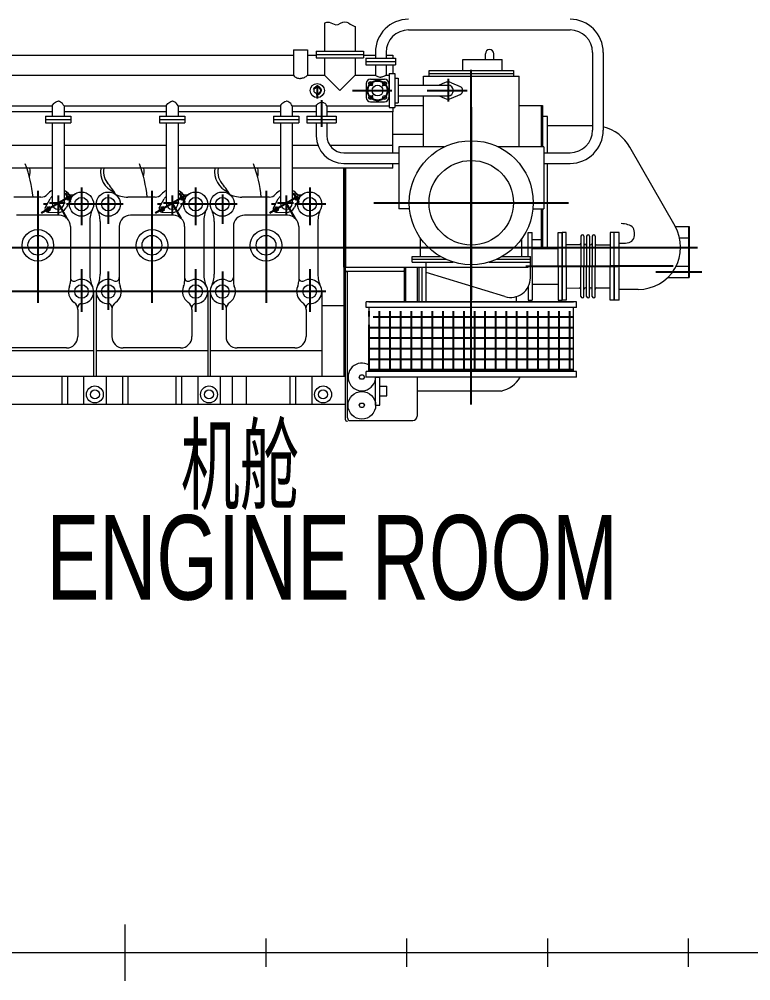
# Model space of a CAD drawing. Extents: x -550205 to -490805, y -239464 to -155364.
# Drawn here: x -524549 to -521952, y -216764 to -213353 of the extents above; entities that cross this region are included whole.
import ezdxf

# ---------------------------------------------------------------- set-up
doc = ezdxf.new("R2010")
doc.units = 0
doc.header["$LTSCALE"] = 500
doc.header["$MEASUREMENT"] = 0
doc.linetypes.add('CENTER', pattern=[2, 1.25, -0.25, 0.25, -0.25])
doc.layers.get('0').update_dxf_attribs({"linetype": 'CONTINUOUS', "lineweight": 20})
doc.layers.add('01', color=7, linetype='CONTINUOUS', lineweight=20)
for name, color, linetype in [('02', 1, 'CONTINUOUS'), ('05', 4, 'CENTER'), ('10', 7, 'CONTINUOUS')]:
    doc.layers.add(name, color=color, linetype=linetype)
doc.styles.add('中英混排2', font='romany.shx', dxfattribs={"width": 0.7, "height": 300, "bigfont": 'hztxt.shx'})

# ---------------------------------------------------------------- blocks, each defined once
blk = doc.blocks.new('*X140')
at = {"color": 0}
for p, q in [((1230.5, 10575), (1445.5, 10575)), ((1237.5, 10225.2), (1237.5, 10588.2)), ((1275, 10225.2), (1275, 10588.2)), ((1312.5, 10225.2), (1312.5, 10588.2)), ((1350, 10225.2), (1350, 10588.2)), ((1387.5, 10225.2), (1387.5, 10588.2)), ((1425, 10225.2), (1425, 10588.2)), ((1230.5, 10537.5), (1445.5, 10537.5)), ((1230.5, 10500), (1445.5, 10500)), ((1230.5, 10462.5), (1445.5, 10462.5)), ((1230.5, 10425), (1445.5, 10425)), ((1230.5, 10387.5), (1445.5, 10387.5)), ((1230.5, 10350), (1445.5, 10350)), ((1230.5, 10312.5), (1445.5, 10312.5)), ((1230.5, 10275), (1445.5, 10275)), ((1230.5, 10237.5), (1445.5, 10237.5)), ((1230.5, 10200), (1445.5, 10200)), ((1237.5, 9862.2), (1237.5, 10225.2)), ((1275, 9862.2), (1275, 10225.2)), ((1312.5, 9862.2), (1312.5, 10225.2)), ((1350, 9862.2), (1350, 10225.2)), ((1387.5, 9862.2), (1387.5, 10225.2)), ((1425, 9877), (1425, 10225.2)), ((1230.5, 10162.5), (1445.5, 10162.5)), ((1230.5, 10125), (1445.5, 10125)), ((1230.5, 10087.5), (1445.5, 10087.5)), ((1230.5, 10050), (1445.5, 10050)), ((1230.5, 10012.5), (1445.5, 10012.5)), ((1230.5, 9975), (1445.5, 9975)), ((1230.5, 9937.5), (1445.5, 9937.5)), ((1230.5, 9900), (1445.5, 9900)), ((1230.5, 9862.5), (1396, 9862.5)), ((1425.5, 9862.5), (1445.5, 9862.5))]:
    blk.add_line(p, q, dxfattribs=at)
blk = doc.blocks.new('ererterte')
at = {"layer": '01'}
for p, q in [((33640.1, -136319.7), (33640.1, -136418.6)), ((33748.1, -136331.2), (33748.1, -136418.6)), ((33938.1, -136343.6), (34511.1, -136343.6)), ((33529.1, -136414.6), (33529.1, -136504.6)), ((33529.1, -136414.6), (33579.1, -136414.6)), ((33579.1, -136414.6), (33579.1, -136504.6)), ((33610.1, -136418.6), (33778.1, -136418.6)), ((33610.1, -136418.6), (33610.1, -136442.6)), ((33778.1, -136418.6), (33778.1, -136442.6)), ((33820.1, -136423.6), (33820.1, -136443.6)), ((33858.1, -136423.6), (33858.1, -136443.6)), ((34210.6, -136448), (34210.6, -136428)), ((34240.6, -136448), (34240.6, -136428)), ((34591.1, -136423.6), (34591.1, -136699.1)), ((34629.1, -136423.6), (34629.1, -136699.1)), ((31452.1, -136433.6), (32667.1, -136433.6)), ((32667.1, -136433.6), (33529.1, -136433.6)), ((33579.1, -136433.6), (33610.1, -136433.6)), ((33610.1, -136430.6), (33778.1, -136430.6)), ((33610.1, -136442.6), (33778.1, -136442.6)), ((33640.1, -136442.6), (33640.1, -136504.6)), ((33748.1, -136442.6), (33748.1, -136504.6)), ((33778.1, -136433.6), (33820.1, -136433.6)), ((33786.6, -136443.6), (33786.6, -136467.6)), ((33786.6, -136443.6), (33891.6, -136443.6)), ((33786.6, -136455.6), (33891.6, -136455.6)), ((33858.1, -136433.6), (33882.1, -136433.6)), ((33882.1, -136433.6), (33882.1, -136443.6)), ((33891.6, -136443.6), (33891.6, -136467.6)), ((34130.6, -136488), (34130.6, -136448)), ((34130.6, -136448), (34270.6, -136448)), ((34270.6, -136488), (34270.6, -136448)), ((33786.6, -136467.6), (33891.9, -136467.6)), ((33820.1, -136467.6), (33820.1, -136504.6)), ((33858.1, -136467.6), (33858.1, -136504.6)), ((33882.1, -136467.6), (33882.1, -136498.6)), ((34010.6, -136488), (34310.6, -136488)), ((34010.6, -136508), (34010.6, -136488)), ((34310.6, -136488), (34310.6, -136508)), ((30581.1, -136504.6), (33529.1, -136504.6)), ((33579.1, -136504.6), (33640.1, -136504.6)), ((33694.1, -136558.6), (33640.1, -136504.6)), ((33748.1, -136504.6), (33694.1, -136558.6)), ((33748.1, -136504.6), (33820.1, -136504.6)), ((33803, -136518.6), (33853, -136518.6)), ((33858.1, -136504.6), (33869.1, -136504.6)), ((33869.1, -136498.6), (33869.1, -136618.6)), ((33869.1, -136498.6), (33889.1, -136498.6)), ((33889.1, -136498.6), (33889.1, -136618.6)), ((33889.1, -136515.2), (33901.1, -136515.2)), ((33901.1, -136515.2), (33901.1, -136601.6)), ((33990.6, -136508), (34330.6, -136508)), ((33990.6, -136539.6), (33990.6, -136508)), ((34010.6, -136498), (34310.6, -136498)), ((34066.1, -136531.1), (34046.7, -136539.6)), ((34090.1, -136531.1), (34121.6, -136544.8)), ((34330.6, -136758.6), (34330.6, -136508)), ((33788, -136533.6), (33788, -136583.6)), ((33868, -136533.6), (33868, -136583.6)), ((33901.1, -136539.6), (34078.1, -136539.6)), ((33803, -136598.6), (33853, -136598.6)), ((33901.1, -136577.6), (34078.1, -136577.6)), ((33990.6, -136758.6), (33990.6, -136577.6)), ((34046.7, -136577.6), (34066.1, -136586.1)), ((34090.1, -136586.1), (34121.6, -136572.3)), ((32310.1, -136612.6), (32673.1, -136612.6)), ((32667.1, -136633.6), (32310.1, -136633.6)), ((32673.1, -136633.6), (32667.1, -136633.6)), ((32673.1, -136612.6), (32673.1, -136649.6)), ((32715.1, -136612.6), (33078.1, -136612.6)), ((32715.1, -136612.6), (32715.1, -136649.6)), ((33078.1, -136633.6), (32715.1, -136633.6)), ((33078.1, -136612.6), (33078.1, -136649.6)), ((33120.1, -136612.6), (33483.1, -136612.6)), ((33120.1, -136612.6), (33120.1, -136649.6)), ((33483.1, -136633.6), (33120.1, -136633.6)), ((33483.1, -136612.6), (33483.1, -136649.6)), ((33525.1, -136612.6), (33525.1, -136649.6)), ((33525.1, -136612.6), (33610.1, -136612.6)), ((33610.1, -136633.6), (33525.1, -136633.6)), ((33610.1, -136612.6), (33610.1, -136649.6)), ((33648.1, -136612.6), (33869.1, -136612.6)), ((33648.1, -136612.6), (33648.1, -136649.6)), ((33882.1, -136633.6), (33648.1, -136633.6)), ((33869.1, -136618.6), (33889.1, -136618.6)), ((33882.1, -136618.6), (33882.1, -136633.6)), ((33882.1, -136779.1), (33882.1, -136633.6)), ((33889.1, -136601.9), (33901.1, -136601.9)), ((33889.1, -136611.6), (33990.6, -136611.6)), ((34330.6, -136611.6), (34413.6, -136611.6)), ((34408.6, -136611.6), (34408.6, -136758.6)), ((34413.6, -136611.6), (34413.6, -136758.6)), ((32649.1, -136649.6), (32649.1, -136673.6)), ((32649.1, -136649.6), (32739.1, -136649.6)), ((32649.1, -136661.6), (32739.1, -136661.6)), ((32739.1, -136649.6), (32739.1, -136673.6)), ((33054.1, -136649.6), (33144.1, -136649.6)), ((33054.1, -136649.6), (33054.1, -136673.6)), ((33054.1, -136661.6), (33144.1, -136661.6)), ((33144.1, -136649.6), (33144.1, -136673.6)), ((33459.1, -136649.6), (33549.1, -136649.6)), ((33459.1, -136649.6), (33459.1, -136673.6)), ((33459.1, -136661.6), (33549.1, -136661.6)), ((33549.1, -136649.6), (33549.1, -136673.6)), ((33576.6, -136649.6), (33681.6, -136649.6)), ((33576.6, -136649.6), (33576.6, -136661.6)), ((33576.6, -136661.6), (33681.6, -136661.6)), ((33576.6, -136661.6), (33576.6, -136673.6)), ((33681.6, -136649.6), (33681.6, -136661.6)), ((33681.6, -136661.6), (33681.6, -136673.6)), ((34431.6, -136650.6), (34413.6, -136650.6)), ((34431.6, -136779.1), (34431.6, -136650.6)), ((32649.1, -136673.6), (32739.1, -136673.6)), ((32673.1, -136673.6), (32673.1, -136958.6)), ((32715.1, -136673.6), (32715.1, -136958.6)), ((33054.1, -136673.6), (33144.1, -136673.6)), ((33078.1, -136673.6), (33078.1, -136958.6)), ((33120.1, -136673.6), (33120.1, -136958.6)), ((33459.1, -136673.6), (33549.1, -136673.6)), ((33483.1, -136673.6), (33483.1, -136958.6)), ((33525.1, -136673.6), (33525.1, -136958.6)), ((33576.6, -136673.6), (33681.6, -136673.6)), ((33610.1, -136673.6), (33610.1, -136719.1)), ((33648.1, -136673.6), (33648.1, -136719.1)), ((34413.6, -136678.1), (34413.6, -136720.1)), ((34591.1, -136683.6), (34431.6, -136683.6)), ((33882.1, -136713.6), (33990.6, -136713.6)), ((32667.1, -136753.6), (32310.1, -136753.6)), ((32673.1, -136753.6), (32667.1, -136753.6)), ((33078.1, -136753.6), (32715.1, -136753.6)), ((33483.1, -136753.6), (33120.1, -136753.6)), ((33616.4, -136753.6), (33525.1, -136753.6)), ((33882.1, -136753.6), (33659, -136753.6)), ((34064.7, -136758.6), (33903.1, -136758.6)), ((33903.1, -136758.6), (33903.1, -136978.6)), ((34418.1, -136758.6), (34256.5, -136758.6)), ((34418.1, -136758.6), (34418.1, -136978.6)), ((34883.9, -137039.8), (34723.9, -136759.2)), ((33708.1, -136779.1), (33903.1, -136779.1)), ((34418.1, -136779.1), (34511.1, -136779.1)), ((32667.1, -136833.6), (32310.1, -136833.6)), ((32673.1, -136833.6), (32667.1, -136833.6)), ((33078.1, -136833.6), (32715.1, -136833.6)), ((33483.1, -136833.6), (33120.1, -136833.6)), ((33882.1, -136833.6), (33525.1, -136833.6)), ((33708.1, -136817.1), (33903.1, -136817.1)), ((33708.6, -137185.6), (33708.6, -136833.6)), ((33708.6, -136833.6), (33708.6, -137571.6)), ((33713.6, -136833.6), (33713.6, -137185.6)), ((33713.6, -137726.6), (33713.6, -136833.6)), ((33882.1, -136833.6), (33882.1, -136817.1)), ((34418.1, -136817.1), (34511.1, -136817.1)), ((34431.6, -137119.1), (34431.6, -136817.1)), ((32633.3, -136936.6), (32536.6, -136936.6)), ((32730.5, -136926.7), (32715.1, -136926.4)), ((33038.3, -136936.6), (32941.6, -136936.6)), ((33135.5, -136926.7), (33120.1, -136926.4)), ((33443.3, -136936.6), (33346.6, -136936.6)), ((33540.5, -136926.7), (33525.1, -136926.4)), ((32648.3, -136974.2), (32665.7, -136942.8)), ((32739.9, -136943), (32722.5, -136974.3)), ((33053.3, -136974.2), (33070.7, -136942.8)), ((33144.9, -136943), (33127.5, -136974.3)), ((33458.3, -136974.2), (33475.7, -136942.8)), ((33549.9, -136943), (33532.5, -136974.3)), ((32698.1, -137000.6), (32546.1, -137000.6)), ((32657.7, -136990.4), (32693.5, -136991.1)), ((33103.1, -137000.6), (32951.1, -137000.6)), ((33062.7, -136990.4), (33098.5, -136991.1)), ((33508.1, -137000.6), (33356.1, -137000.6)), ((33467.7, -136990.4), (33503.5, -136991.1)), ((33941.7, -136978.6), (33903.1, -136978.6)), ((34379.5, -136978.6), (34418.1, -136978.6)), ((34408.6, -136978.6), (34408.6, -137119.1)), ((34413.6, -136978.6), (34413.6, -137119.1)), ((32738.1, -137040.6), (32738.1, -137236.3)), ((32806.1, -137023.3), (32806.1, -137209.9)), ((32843.1, -137023.3), (32843.1, -137209.9)), ((32911.1, -137040.6), (32911.1, -137236.3)), ((33143.1, -137040.6), (33143.1, -137236.3)), ((33211.1, -137023.3), (33211.1, -137209.9)), ((33248.1, -137023.3), (33248.1, -137209.9)), ((33316.1, -137040.6), (33316.1, -137236.3)), ((33548.1, -137040.6), (33548.1, -137236.3)), ((33616.1, -137023.3), (33616.1, -137209.9)), ((34884.8, -137041.3), (34934.6, -137041.3)), ((34931.6, -137041.3), (34931.6, -137222.1)), ((34934.6, -137041.3), (34934.6, -137222.1)), ((34363.1, -137147.1), (34363.1, -137062.1)), ((34363.1, -137062.1), (34377.1, -137062.1)), ((34377.1, -137182.1), (34377.1, -137062.1)), ((34408.6, -137060.1), (34408.6, -137087.1)), ((34413.6, -137060.1), (34413.6, -137119.1)), ((34469.1, -137062.1), (34483.1, -137062.1)), ((34469.1, -137182.1), (34469.1, -137062.1)), ((34483.1, -137062.1), (34483.1, -137182.1)), ((34497.1, -137062.1), (34483.1, -137062.1)), ((34483.1, -137182.1), (34483.1, -137062.1)), ((34497.1, -137182.1), (34497.1, -137062.1)), ((34550.1, -137075), (34550.1, -137182.1)), ((34560.1, -137075), (34560.1, -137182.1)), ((34570.1, -137075.1), (34570.1, -137182.1)), ((34580.1, -137075.1), (34580.1, -137182.1)), ((34590.1, -137075.1), (34590.1, -137182.1)), ((34600.1, -137075.1), (34600.1, -137182.1)), ((34668.1, -137062.1), (34654.1, -137062.1)), ((34654.1, -137062.1), (34654.1, -137182.1)), ((34668.1, -137302.1), (34668.1, -137062.1)), ((34686.1, -137062.1), (34668.1, -137062.1)), ((34668.1, -137182.1), (34668.1, -137062.1)), ((34686.1, -137302.1), (34686.1, -137062.1)), ((33980.6, -137147.1), (33980.6, -137083.1)), ((34340.6, -137147.1), (34340.6, -137083.1)), ((34377.1, -137087.1), (34408.6, -137087.1)), ((34497.1, -137105.1), (34546.9, -137105.2)), ((34604.4, -137105.4), (34654.1, -137105.5)), ((34900, -137081.3), (34931.6, -137081.3)), ((34377.1, -137119.1), (34469.1, -137119.1)), ((33950.6, -137167.1), (33950.6, -137147.1)), ((33950.6, -137147.1), (34050.6, -137147.1)), ((33950.6, -137157.1), (34070.1, -137157.1)), ((33950.6, -137167.1), (34096.7, -137167.1)), ((34000.6, -137308.4), (34000.6, -137167.1)), ((34224.6, -137167.1), (34370.6, -137167.1)), ((34251.2, -137157.1), (34370.6, -137157.1)), ((34270.7, -137147.1), (34370.6, -137147.1)), ((34370.6, -137222.4), (34370.6, -137147.1)), ((33708.6, -137185.6), (34363.1, -137185.6)), ((33713.6, -137204.6), (33708.6, -137204.6)), ((33718.6, -137199.6), (33918.6, -137199.6)), ((33721.1, -137719.2), (33721.1, -137199.6)), ((33923.6, -137308.4), (33923.6, -137185.6)), ((33923.6, -137204.6), (33928.6, -137204.6)), ((33928.6, -137308.4), (33928.6, -137185.6)), ((33968.6, -137185.6), (33968.6, -137308.4)), ((33974.6, -137185.6), (33974.6, -137308.4)), ((33974.6, -137185.6), (33974.6, -137201.6)), ((33986.6, -137308.4), (33986.6, -137185.6)), ((34280.1, -137289.4), (34000.6, -137203.8)), ((34377.1, -137182.1), (34377.1, -137302.1)), ((34469.1, -137182.1), (34469.1, -137302.1)), ((34483.1, -137302.1), (34483.1, -137182.1)), ((34483.1, -137182.1), (34483.1, -137302.1)), ((34497.1, -137182.1), (34497.1, -137302.1)), ((34550.1, -137289.1), (34550.1, -137182.1)), ((34560.1, -137289.1), (34560.1, -137182.1)), ((34570.1, -137289.1), (34570.1, -137182.1)), ((34580.1, -137289.1), (34580.1, -137182.1)), ((34590.1, -137289), (34590.1, -137182.1)), ((34600.1, -137289), (34600.1, -137182.1)), ((34654.1, -137302.1), (34654.1, -137182.1)), ((34668.1, -137182.1), (34668.1, -137302.1)), ((34887.7, -137181.3), (34931.6, -137181.3)), ((34377.1, -137245.1), (34469.1, -137245.1)), ((34858.5, -137221.3), (34934.6, -137221.3)), ((32820.1, -137271.6), (32820.1, -137571.6)), ((32829.1, -137271.6), (32829.1, -137571.6)), ((33225.1, -137271.6), (33225.1, -137571.6)), ((33234.1, -137271.6), (33234.1, -137571.6)), ((33630.1, -137271.6), (33630.1, -137571.6)), ((34363.1, -137254), (34363.1, -137302.1)), ((34497.1, -137259), (34546.9, -137258.9)), ((34604.4, -137258.8), (34654.1, -137258.7)), ((34753.6, -137264.1), (34686.1, -137264.1)), ((34533.6, -137308.4), (33787.6, -137308.4)), ((33787.6, -137328.4), (33787.6, -137308.4)), ((33797.6, -137308.4), (34523.6, -137308.4)), ((34320.6, -137308.4), (34320.6, -137289.5)), ((34363.1, -137302.1), (34377.1, -137302.1)), ((34469.1, -137302.1), (34483.1, -137302.1)), ((34497.1, -137302.1), (34483.1, -137302.1)), ((34533.6, -137328.4), (34533.6, -137308.4)), ((34668.1, -137302.1), (34654.1, -137302.1)), ((34686.1, -137302.1), (34668.1, -137302.1)), ((32764.1, -137334.8), (32764.1, -137431.6)), ((32885.1, -137334.8), (32885.1, -137431.6)), ((33169.1, -137334.8), (33169.1, -137431.6)), ((33290.1, -137334.8), (33290.1, -137431.6)), ((33574.1, -137334.8), (33574.1, -137431.6)), ((33630.1, -137321.6), (33708.6, -137321.6)), ((34533.6, -137328.4), (33787.6, -137328.4)), ((33797.9, -137555.6), (33797.9, -137328.4)), ((34523.6, -137555.6), (34523.6, -137328.4)), ((32820.1, -137481.6), (32424.1, -137481.6)), ((32724.1, -137471.6), (32520.1, -137471.6)), ((33225.1, -137481.6), (32829.1, -137481.6)), ((33129.1, -137471.6), (32925.1, -137471.6)), ((33630.1, -137481.6), (33234.1, -137481.6)), ((33534.1, -137471.6), (33330.1, -137471.6)), ((30335.8, -137571.6), (33713.6, -137571.6)), ((32707.1, -137571.6), (32707.1, -137671.6)), ((32727.1, -137571.6), (32727.1, -137671.6)), ((32784.6, -137571.6), (32784.6, -137671.6)), ((32864.6, -137571.6), (32864.6, -137671.6)), ((32922.1, -137571.6), (32922.1, -137671.6)), ((32942.1, -137571.6), (32942.1, -137671.6)), ((33112.1, -137571.6), (33112.1, -137671.6)), ((33132.1, -137571.6), (33132.1, -137671.6)), ((33189.6, -137571.6), (33189.6, -137671.6)), ((33269.6, -137571.6), (33269.6, -137671.6)), ((33312.1, -137571.6), (33312.1, -137671.6)), ((33362.1, -137571.6), (33362.1, -137671.6)), ((33517.1, -137571.6), (33517.1, -137671.6)), ((33537.1, -137571.6), (33537.1, -137671.6)), ((33594.6, -137571.6), (33594.6, -137671.6)), ((34533.6, -137555.6), (33787.6, -137555.6)), ((33787.6, -137575.6), (33787.6, -137555.6)), ((34533.6, -137575.6), (33787.6, -137575.6)), ((33821.2, -137675), (33821.2, -137574.7)), ((33821.2, -137574.7), (33836.1, -137574.7)), ((33836.1, -137675), (33836.1, -137574.7)), ((33968.6, -137575.6), (33968.6, -137714.2)), ((34533.6, -137575.6), (34533.6, -137555.6)), ((33836.1, -137607.3), (33861.2, -137607.3)), ((33861.2, -137641.3), (33861.2, -137607.3)), ((33836.1, -137641.3), (33861.2, -137641.3)), ((34266.3, -137624.4), (33968.6, -137624.4)), ((30384.6, -137671.6), (33713.6, -137671.6)), ((33821.2, -137675), (33836.1, -137675)), ((33721.1, -137732.2), (33721.1, -137731.6)), ((33731.1, -137729.2), (33953.6, -137729.2))]:
    blk.add_line(p, q, dxfattribs=at)
for points in [[(33776.7, -137566.8), (33781.3, -137574.7), (33776.7, -137582.7), (33767.5, -137582.7), (33762.9, -137574.7), (33767.5, -137566.8)], [(33776.7, -137667), (33781.3, -137675), (33776.7, -137682.9), (33767.5, -137682.9), (33762.9, -137675), (33767.5, -137667)]]:
    blk.add_lwpolyline(points, close=True, dxfattribs=at)
for centre, radius in [((33803.2, -136533.8), 7), ((33852.7, -136533.8), 7), ((33614.1, -136558.6), 25), ((33614.1, -136558.6), 11.5), ((33828, -136558.6), 19), ((33803.2, -136583.3), 7), ((33852.7, -136583.3), 7), ((34160.6, -136956.6), 220), ((34160.6, -136956.6), 150), ((32728.8, -136938.6), 5.1), ((32777.1, -136961.6), 43), ((32777.1, -136961.6), 24), ((32872.1, -136961.6), 43), ((32872.1, -136961.6), 24), ((33133.8, -136938.6), 5.1), ((33182.1, -136961.6), 43), ((33182.1, -136961.6), 24), ((33277.1, -136961.6), 43), ((33277.1, -136961.6), 24), ((33538.8, -136938.6), 5.1), ((33587.1, -136961.6), 43), ((33587.1, -136961.6), 24), ((32659.5, -136978.6), 5.1), ((33064.5, -136978.6), 5.1), ((33469.5, -136978.6), 5.1), ((32622.1, -137107.6), 56), ((32622.1, -137107.6), 35), ((33027.1, -137107.6), 56), ((33027.1, -137107.6), 35), ((33432.1, -137107.6), 56), ((33432.1, -137107.6), 35), ((32777.1, -137271.6), 24), ((32872.1, -137271.6), 24), ((33182.1, -137271.6), 24), ((33277.1, -137271.6), 24), ((33587.1, -137271.6), 24), ((32824.6, -137636.6), 30), ((32824.6, -137636.6), 16), ((33229.6, -137636.6), 30), ((33229.6, -137636.6), 16), ((33634.6, -137636.6), 30), ((33634.6, -137636.6), 16), ((33772.1, -137675), 49)]:
    blk.add_circle(centre, radius, dxfattribs=at)
for centre, radius, start, end in [((33938.1, -136423.6), 118, 90, 180), ((34511.1, -136423.6), 118, 0, 90), ((33938.1, -136423.6), 80, 90, 180), ((34511.1, -136423.6), 80, 0, 90), ((34225.6, -136428), 15, 0, 180), ((33803, -136533.6), 15, 90, 180), ((33853, -136533.6), 15, 0, 90), ((34078.1, -136558.6), 30, 66.4218, 113.5782), ((34078.1, -136558.6), 19, 270, 90), ((34115.6, -136558.6), 15, 293.5782, 66.4218), ((33803, -136583.6), 15, 180, 270), ((33853, -136583.6), 15, 270, 0), ((34078.1, -136558.6), 30, 246.4218, 293.5782), ((34511.1, -136699.1), 80, 270, 0), ((34511.1, -136699.1), 118, 270, 0), ((34593.6, -136833.6), 150, 29.693, 76.3101), ((33708.1, -136719.1), 98, 180, 270), ((33708.1, -136719.1), 60, 180, 270), ((32148.6, -136982.1), 459, 5.6964, 20.8236), ((32517.1, -136846.6), 77.5, 346.2516, 9.6566), ((32922.1, -136846.6), 77.5, 170.3434, 248.1186), ((32922.1, -136846.6), 66.5, 168.7267, 226.1013), ((32553.6, -136982.1), 459, 5.6964, 20.8236), ((32922.1, -136846.6), 77.5, 346.2516, 9.6566), ((33327.1, -136846.6), 77.5, 170.3434, 248.1186), ((33327.1, -136846.6), 66.5, 168.7267, 226.1013), ((32958.6, -136982.1), 459, 5.6964, 20.8236), ((33327.1, -136846.6), 77.5, 346.2516, 9.6566), ((32689.2, -137046.8), 241, 29.8937, 42.1734), ((33094.2, -137046.8), 241, 29.8937, 42.1734), ((32633.3, -136906.6), 30, 270, 319.4584), ((32694.1, -136958.6), 50, 114.8346, 139.4584), ((32694.1, -136958.6), 32.5, 130.2522, 150.9934), ((32694.1, -136958.6), 50, 38.5061, 65.1654), ((32728.8, -136938.6), 12, 323.5368, 96.4632), ((32740.7, -136898.3), 30, 253.483, 299.9261), ((32941.6, -136836.6), 100, 240.9417, 270), ((33038.3, -136906.6), 30, 270, 319.4584), ((33099.1, -136958.6), 50, 114.8346, 139.4584), ((33099.1, -136958.6), 32.5, 130.2522, 150.9934), ((33099.1, -136958.6), 50, 38.5061, 65.1654), ((33133.8, -136938.6), 12, 323.5368, 96.4632), ((33145.7, -136898.3), 30, 253.483, 299.9261), ((33346.6, -136836.6), 100, 240.9417, 270), ((33443.3, -136906.6), 30, 270, 319.4584), ((33504.1, -136958.6), 50, 114.8346, 139.4584), ((33504.1, -136958.6), 32.5, 130.2522, 150.9934), ((33504.1, -136958.6), 50, 38.5061, 65.1654), ((33538.8, -136938.6), 12, 323.5368, 96.4632), ((33550.7, -136898.3), 30, 253.483, 299.9261), ((32659.5, -136978.6), 12, 143.6811, 276.6045), ((32694.1, -136958.6), 21, 180, 0), ((32694.1, -136958.6), 32.5, 268.993, 331.0002), ((33064.5, -136978.6), 12, 143.6811, 276.6045), ((33099.1, -136958.6), 21, 180, 0), ((33099.1, -136958.6), 32.5, 268.993, 331.0002), ((33469.5, -136978.6), 12, 143.6811, 276.6045), ((33504.1, -136958.6), 21, 180, 0), ((33504.1, -136958.6), 32.5, 268.993, 331.0002), ((32698.1, -137040.6), 40, 0, 90), ((32906.1, -137023.3), 100, 154.4352, 180), ((32743.1, -137023.3), 100, 0, 25.5648), ((32951.1, -137040.6), 40, 90, 180), ((33103.1, -137040.6), 40, 0, 90), ((33311.1, -137023.3), 100, 154.4352, 180), ((33148.1, -137023.3), 100, 0, 25.5648), ((33356.1, -137040.6), 40, 90, 180), ((33508.1, -137040.6), 40, 0, 90), ((33716.1, -137023.3), 100, 154.4352, 180), ((34753.6, -137114.1), 150, 270, 29.7087), ((34555.1, -137075), 5, 0, 180), ((34575.1, -137075.1), 5, 0, 180), ((34595.1, -137075.1), 5, 0, 180), ((34545.1, -137100.2), 5, 270, 0), ((34565.1, -137100.3), 5, 179.8766, 0), ((34585.1, -137100.3), 5, 179.8766, 0), ((34605.1, -137100.4), 5, 179.8766, 270), ((32906.1, -137209.9), 100, 180, 205.5648), ((32743.1, -137209.9), 100, 334.4352, 0), ((33311.1, -137209.9), 100, 180, 205.5648), ((33148.1, -137209.9), 100, 334.4352, 0), ((33716.1, -137209.9), 100, 180, 205.5648), ((33718.6, -137204.6), 5, 90, 180), ((33918.6, -137204.6), 5, 0, 90), ((32698.1, -137236.3), 40, 335.9647, 0), ((32751.1, -137222), 13, 180, 297.664), ((32777.1, -137271.6), 43, 270, 117.664), ((32872.1, -137271.6), 43, 62.336, 270), ((32898.1, -137222), 13, 242.336, 0), ((32951.1, -137236.3), 40, 180, 204.0353), ((33103.1, -137236.3), 40, 335.9647, 0), ((33156.1, -137222), 13, 180, 297.664), ((33182.1, -137271.6), 43, 270, 117.664), ((33277.1, -137271.6), 43, 62.336, 270), ((33303.1, -137222), 13, 242.336, 0), ((33356.1, -137236.3), 40, 180, 204.0353), ((33508.1, -137236.3), 40, 335.9647, 0), ((33561.1, -137222), 13, 180, 297.664), ((33587.1, -137271.6), 43, 270, 117.664), ((34300.6, -137222.4), 70, 252.9795, 0), ((32777.1, -137271.6), 46.5, 155.9647, 235.7994), ((32872.1, -137271.6), 46.5, 304.2006, 24.0353), ((33182.1, -137271.6), 46.5, 155.9647, 235.7994), ((33277.1, -137271.6), 46.5, 304.2006, 24.0353), ((33587.1, -137271.6), 46.5, 155.9647, 235.7994), ((34545.1, -137263.9), 5, 0, 90), ((34565.1, -137263.9), 5, 0, 180.1234), ((34585.1, -137263.8), 5, 0, 180.1234), ((34605.1, -137263.8), 5, 90, 180.1234), ((32734.1, -137334.8), 30, 0, 55.7994), ((32777.1, -137327.6), 13, 90, 180), ((32872.1, -137327.6), 13, 0, 90), ((32915.1, -137334.8), 30, 124.2006, 180), ((33139.1, -137334.8), 30, 0, 55.7994), ((33182.1, -137327.6), 13, 90, 180), ((33277.1, -137327.6), 13, 0, 90), ((33320.1, -137334.8), 30, 124.2006, 180), ((33544.1, -137334.8), 30, 0, 55.7994), ((33587.1, -137327.6), 13, 90, 180), ((34555.1, -137289.1), 5, 180, 0), ((34575.1, -137289.1), 5, 180, 0), ((34595.1, -137289), 5, 180, 0), ((32724.1, -137431.6), 40, 270, 0), ((32925.1, -137431.6), 40, 180, 270), ((33129.1, -137431.6), 40, 270, 0), ((33330.1, -137431.6), 40, 180, 270), ((33534.1, -137431.6), 40, 270, 0), ((33772.1, -137574.7), 49, 58.2363, 359.0189), ((33708.6, -137566.6), 5, 0, 90), ((34246, -137525.6), 100.9, 281.619, 330.3111), ((33731.1, -137719.2), 10, 180, 270), ((33953.6, -137714.2), 15, 270, 0), ((33718.6, -137726.6), 5, 180, 270)]:
    blk.add_arc(centre, radius, start, end, dxfattribs=at)
for points, knots in [([(33640.1, -136319.7), (33645.7, -136316.8), (33659.1, -136312.1), (33682.5, -136334.5), (33711.1, -136304.9), (33732.2, -136324.9), (33744.6, -136330), (33748.1, -136331.2)], [9.626254, 9.626254, 9.626254, 9.626254, 27.364881, 52.544713, 86.308383, 114.886873, 125.902696, 125.902696, 125.902696, 125.902696]), ([(33529.1, -136504.6), (33532.9, -136508), (33540.1, -136514.5), (33549.5, -136515.5), (33554.1, -136515.6)], [0, 0, 0, 0, 14.785051, 28.228574, 28.228574, 28.228574, 28.228574]), ([(33579.1, -136504.6), (33575.3, -136508), (33568.1, -136514.5), (33558.7, -136515.5), (33554.1, -136515.6)], [0, 0, 0, 0, 14.785051, 28.228574, 28.228574, 28.228574, 28.228574]), ([(33820.1, -136504.6), (33824.1, -136506.9), (33830.1, -136510.3), (33836.8, -136511.1), (33839.1, -136511.2)], [0, 0, 0, 0, 13.394258, 20.405253, 20.405253, 20.405253, 20.405253]), ([(33858.1, -136504.6), (33854.2, -136506.9), (33848.2, -136510.3), (33841.5, -136511.1), (33839.1, -136511.2)], [0, 0, 0, 0, 13.394258, 20.405253, 20.405253, 20.405253, 20.405253]), ([(32673.1, -136612.6), (32674.7, -136610), (32677.9, -136604.9), (32684.9, -136599.3), (32690.7, -136597.3), (32693.8, -136596.6), (32694.1, -136596.5)], [0, 0, 0, 0, 9.208129, 17.869674, 26.184917, 27.303444, 27.303444, 27.303444, 27.303444]), ([(32715.1, -136612.6), (32713.5, -136610), (32710.3, -136604.9), (32703.3, -136599.3), (32697.6, -136597.3), (32694.5, -136596.6), (32694.1, -136596.5)], [0, 0, 0, 0, 9.208129, 17.869674, 26.184917, 27.303444, 27.303444, 27.303444, 27.303444]), ([(33078.1, -136612.6), (33079.7, -136610), (33082.9, -136604.9), (33089.9, -136599.3), (33095.7, -136597.3), (33098.8, -136596.6), (33099.1, -136596.5)], [0, 0, 0, 0, 9.208129, 17.869674, 26.184917, 27.303444, 27.303444, 27.303444, 27.303444]), ([(33120.1, -136612.6), (33118.5, -136610), (33115.3, -136604.9), (33108.3, -136599.3), (33102.6, -136597.3), (33099.5, -136596.6), (33099.1, -136596.5)], [0, 0, 0, 0, 9.208129, 17.869674, 26.184917, 27.303444, 27.303444, 27.303444, 27.303444]), ([(33483.1, -136612.6), (33484.7, -136610), (33487.9, -136604.9), (33494.9, -136599.3), (33500.7, -136597.3), (33503.8, -136596.6), (33504.1, -136596.5)], [0, 0, 0, 0, 9.208129, 17.869674, 26.184917, 27.303444, 27.303444, 27.303444, 27.303444]), ([(33525.1, -136612.6), (33523.5, -136610), (33520.3, -136604.9), (33513.3, -136599.3), (33507.6, -136597.3), (33504.5, -136596.6), (33504.1, -136596.5)], [0, 0, 0, 0, 9.208129, 17.869674, 26.184917, 27.303444, 27.303444, 27.303444, 27.303444]), ([(33610.1, -136612.6), (33612.9, -136608.9), (33617.8, -136602.3), (33625.6, -136600.3), (33629.1, -136599.7)], [0, 0, 0, 0, 13.254637, 23.766174, 23.766174, 23.766174, 23.766174]), ([(33648.1, -136612.6), (33645.4, -136608.9), (33640.4, -136602.3), (33632.7, -136600.3), (33629.1, -136599.7)], [0, 0, 0, 0, 13.254637, 23.766174, 23.766174, 23.766174, 23.766174]), ([(34686.1, -137100.1), (34705.9, -137100.6), (34742.3, -137101.5), (34742.4, -137035.8), (34709.5, -137032.2), (34692.4, -137030.3)], [0, 0, 0, 0, 49.983303, 92.219251, 137.354662, 137.354662, 137.354662, 137.354662])]:
    blk.add_open_spline(points, degree=3, knots=knots, dxfattribs=at)
at = {"layer": '02'}
for centre, radius, start, end in [((33614.1, -136558.6), 13.5, 255, 165), ((32728.8, -136938.6), 6, 165, 75), ((33133.8, -136938.6), 6, 165, 75), ((33538.8, -136938.6), 6, 165, 75), ((32659.5, -136978.6), 6, 165, 75), ((33064.5, -136978.6), 6, 165, 75), ((33469.5, -136978.6), 6, 165, 75)]:
    blk.add_arc(centre, radius, start, end, dxfattribs=at)
at = {"layer": '05', "color": 5, "ltscale": 10}
for p, q in [((34160.6, -137672.1), (34160.6, -136485.6)), ((34160.6, -136617.9), (34160.6, -137300.9)), ((33815.3, -136956.6), (34505.9, -136956.6)), ((34964, -137116.6), (29794.8, -137116.6))]:
    blk.add_line(p, q, dxfattribs=at)
at = {"layer": '05'}
for p, q in [((33810.8, -136541.4), (33798.1, -136528.7)), ((33845.1, -136541.4), (33857.8, -136528.7)), ((34078.1, -136517.6), (34078.1, -136597.6)), ((34078.1, -136526.6), (34078.1, -136595)), ((33614.1, -136539.3), (33614.1, -136586.7)), ((33739.5, -136558.6), (33878.7, -136558.6)), ((34004.2, -136558.6), (34146, -136558.6)), ((33629.1, -136593.3), (33629.1, -136687.7)), ((33810.8, -136575.7), (33798.1, -136588.4)), ((32777.1, -136902.1), (32777.1, -137035.9)), ((33182.1, -136902.1), (33182.1, -137035.9)), ((33587.1, -136902.1), (33587.1, -137035.9)), ((32622.1, -136914.8), (32622.1, -137311.1)), ((32735.2, -136934.9), (32633.9, -136993.4)), ((32694.1, -136930.4), (32694.1, -136997.3)), ((32718.9, -136921.5), (32738.5, -136955.4)), ((32872.1, -136927.4), (32872.1, -137030.9)), ((33027.1, -136914.8), (33027.1, -137311.1)), ((33140.2, -136934.9), (33038.9, -136993.4)), ((33099.1, -136930.4), (33099.1, -136997.3)), ((33123.9, -136921.5), (33143.5, -136955.4)), ((33277.1, -136927.4), (33277.1, -137030.9)), ((33432.1, -136914.8), (33432.1, -137311.1)), ((33545.2, -136934.9), (33443.9, -136993.4)), ((33504.1, -136930.4), (33504.1, -136997.3)), ((33528.9, -136921.5), (33548.5, -136955.4)), ((32656.5, -136961.6), (32641.9, -136961.6)), ((32654.8, -136970.4), (32664.1, -136986.6)), ((32719.3, -136958.6), (32663.2, -136958.6)), ((32694.1, -136958.6), (32724.3, -137010.8)), ((32834.8, -136961.6), (32724.1, -136961.6)), ((32924.6, -136961.6), (32811.1, -136961.6)), ((33061.5, -136961.6), (33046.9, -136961.6)), ((33059.8, -136970.4), (33069.1, -136986.6)), ((33124.3, -136958.6), (33068.2, -136958.6)), ((33099.1, -136958.6), (33129.3, -137010.8)), ((33239.8, -136961.6), (33129.1, -136961.6)), ((33329.6, -136961.6), (33216.1, -136961.6)), ((33466.5, -136961.6), (33451.9, -136961.6)), ((33464.8, -136970.4), (33474.1, -136986.6)), ((33529.3, -136958.6), (33473.2, -136958.6)), ((33504.1, -136958.6), (33534.3, -137010.8)), ((33644.8, -136961.6), (33534.1, -136961.6)), ((32777.1, -137192.4), (32777.1, -137343.9)), ((32872.1, -137200), (32872.1, -137336.3)), ((33182.1, -137192.4), (33182.1, -137343.9)), ((33277.1, -137200), (33277.1, -137336.3)), ((33587.1, -137192.4), (33587.1, -137343.9)), ((34354, -137182.1), (34507.1, -137182.1)), ((34460, -137182.1), (34491.4, -137182.1)), ((34478.1, -137182.1), (34680.3, -137182.1)), ((34877, -137182.1), (34652.3, -137182.1)), ((34815.3, -137201.3), (34979.5, -137201.3)), ((32834.8, -137271.6), (32403.6, -137271.6)), ((33239.8, -137271.6), (32808.6, -137271.6)), ((33644.8, -137271.6), (33213.6, -137271.6))]:
    blk.add_line(p, q, dxfattribs=at)
blk.add_circle((33828, -136558.6), 35, dxfattribs=at)
at = {"layer": '10', "xscale": -1, "rotation": 270}
blk.add_blockref('*X140', (23935.4, -138786.1), dxfattribs=at)
blk = doc.blocks.new('A$C793471EF')
at = {"lineweight": 20}
blk.add_blockref('ererterte', (-37432.1, 139616.3), dxfattribs=at)

msp = doc.modelspace()

# ---------------------------------------------------------------- linework, layer by layer
for p, q in [((-524173.1, -216763.9), (-524173.1, -216563.9)), ((-523673.1, -216713.9), (-523673.1, -216613.9)), ((-523173.1, -216713.9), (-523173.1, -216613.9)), ((-522673.1, -216713.9), (-522673.1, -216613.9)), ((-522173.1, -216713.9), (-522173.1, -216613.9)), ((-540025, -216663.9), (-502173.1, -216663.9))]:
    msp.add_line(p, q)

# ---------------------------------------------------------------- block references
at = {"lineweight": 20, "ltscale": 25}
msp.add_blockref('A$C793471EF', (-519673.1, -216663.8), dxfattribs=at)

# ---------------------------------------------------------------- texts
at = {"color": 1, "lineweight": 20, "ltscale": 2, "style": '中英混排2', "width": 0.7}
for s, p in [('机舱', (-523975.7, -215093.7)), ('ENGINE ROOM', (-524452.3, -215412))]:
    msp.add_text(s, height=300, dxfattribs=at).set_placement(p)

doc.saveas('drawing.dxf')
